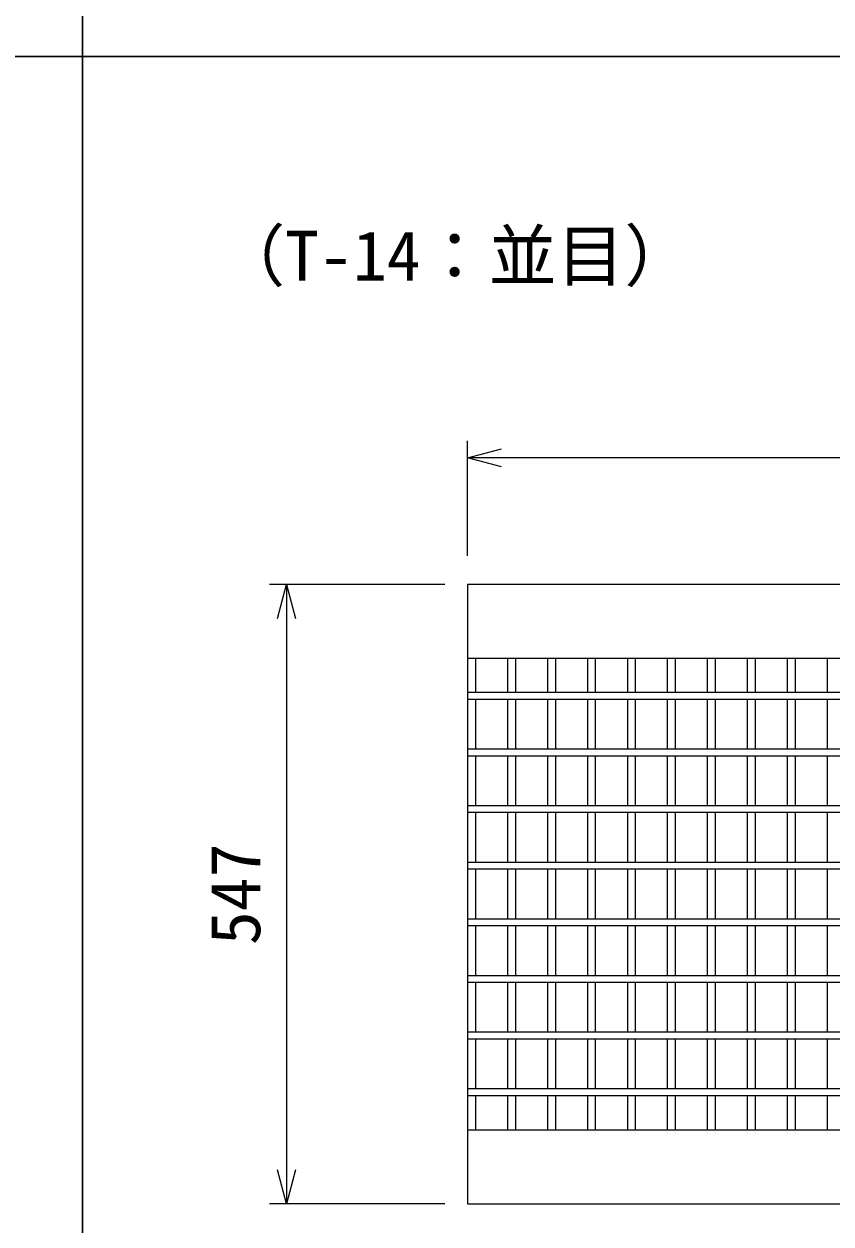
# Model space of a CAD drawing. Units: millimetres, scale not verified. Extents: x -25200 to 25200, y -8910 to 8910.
# Drawn here: x -9368 to -8655, y -2810 to -1750 of the extents above; entities that cross this region are included whole.
import ezdxf
from ezdxf.enums import TextEntityAlignment as Align

# ---------------------------------------------------------------- set-up
doc = ezdxf.new("R2010")
doc.units = ezdxf.units.MM
doc.header["$LTSCALE"] = 30
for name, color, linetype, lineweight in [('0-0_DIM', 7, 'Continuous', 25), ('0-2_HATCH', 6, 'Continuous', 25), ('0-6_TXT', 7, 'Continuous', 25)]:
    doc.layers.add(name, color=color, linetype=linetype, lineweight=lineweight)
doc.styles.add('ＭＳ ゴシック', font='')
doc.styles.get('ＭＳ ゴシック').set_extended_font_data('MS Gothic')

msp = doc.modelspace()

# ---------------------------------------------------------------- linework, layer by layer
at = {"layer": '0-0_DIM'}
for p, q in [((-8976.52, -2219.78), (-8976.52, -2118.19)), ((-7981.52, -2133.19), (-8976.52, -2133.19)), ((-8996.52, -2245.01), (-9151.52, -2245.01)), ((-9136.52, -2245.01), (-9136.52, -2792.01)), ((-8996.52, -2792.01), (-9151.52, -2792.01))]:
    msp.add_line(p, q, dxfattribs=at)
for points in [[(-8946.52, -2141.23), (-8976.52, -2133.19), (-8946.52, -2125.16)], [(-9144.56, -2275.01), (-9136.52, -2245.01), (-9128.48, -2275.01)], [(-9128.48, -2762.01), (-9136.52, -2792.01), (-9144.56, -2762.01)]]:
    msp.add_lwpolyline(points, dxfattribs=at)
at = {"layer": '0-2_HATCH'}
for p, q in [((-8976.52, -2310.01), (-7981.52, -2310.01)), ((-8969.52, -2310.01), (-8969.52, -2340.51)), ((-8941.23, -2310.01), (-8941.23, -2340.51)), ((-8934.23, -2310.01), (-8934.23, -2340.51)), ((-8905.95, -2310.01), (-8905.95, -2340.51)), ((-8898.95, -2310.01), (-8898.95, -2340.51)), ((-8870.66, -2310.01), (-8870.66, -2340.51)), ((-8863.66, -2310.01), (-8863.66, -2340.51)), ((-8835.38, -2310.01), (-8835.38, -2340.51)), ((-8828.38, -2310.01), (-8828.38, -2340.51)), ((-8800.09, -2310.01), (-8800.09, -2340.51)), ((-8793.09, -2310.01), (-8793.09, -2340.51)), ((-8764.81, -2310.01), (-8764.81, -2340.51)), ((-8757.81, -2310.01), (-8757.81, -2340.51)), ((-8729.52, -2310.01), (-8729.52, -2340.51)), ((-8722.52, -2310.01), (-8722.52, -2340.51)), ((-8694.23, -2310.01), (-8694.23, -2340.51)), ((-8687.23, -2310.01), (-8687.23, -2340.51)), ((-8658.95, -2310.01), (-8658.95, -2340.51)), ((-7981.52, -2340.51), (-8976.52, -2340.51)), ((-7981.52, -2346.51), (-8976.52, -2346.51)), ((-8969.52, -2346.51), (-8969.52, -2390.51)), ((-8941.23, -2346.51), (-8941.23, -2390.51)), ((-8934.23, -2346.51), (-8934.23, -2390.51)), ((-8905.95, -2346.51), (-8905.95, -2390.51)), ((-8898.95, -2346.51), (-8898.95, -2390.51)), ((-8870.66, -2346.51), (-8870.66, -2390.51)), ((-8863.66, -2346.51), (-8863.66, -2390.51)), ((-8835.38, -2346.51), (-8835.38, -2390.51)), ((-8828.38, -2346.51), (-8828.38, -2390.51)), ((-8800.09, -2346.51), (-8800.09, -2390.51)), ((-8793.09, -2346.51), (-8793.09, -2390.51)), ((-8764.81, -2346.51), (-8764.81, -2390.51)), ((-8757.81, -2346.51), (-8757.81, -2390.51)), ((-8729.52, -2346.51), (-8729.52, -2390.51)), ((-8722.52, -2346.51), (-8722.52, -2390.51)), ((-8694.23, -2346.51), (-8694.23, -2390.51)), ((-8687.23, -2346.51), (-8687.23, -2390.51)), ((-8658.95, -2346.51), (-8658.95, -2390.51)), ((-7981.52, -2390.51), (-8976.52, -2390.51)), ((-7981.52, -2396.51), (-8976.52, -2396.51)), ((-8969.52, -2396.51), (-8969.52, -2440.51)), ((-8941.23, -2396.51), (-8941.23, -2440.51)), ((-8934.23, -2396.51), (-8934.23, -2440.51)), ((-8905.95, -2396.51), (-8905.95, -2440.51)), ((-8898.95, -2396.51), (-8898.95, -2440.51)), ((-8870.66, -2396.51), (-8870.66, -2440.51)), ((-8863.66, -2396.51), (-8863.66, -2440.51)), ((-8835.38, -2396.51), (-8835.38, -2440.51)), ((-8828.38, -2396.51), (-8828.38, -2440.51)), ((-8800.09, -2396.51), (-8800.09, -2440.51)), ((-8793.09, -2396.51), (-8793.09, -2440.51)), ((-8764.81, -2396.51), (-8764.81, -2440.51)), ((-8757.81, -2396.51), (-8757.81, -2440.51)), ((-8729.52, -2396.51), (-8729.52, -2440.51)), ((-8722.52, -2396.51), (-8722.52, -2440.51)), ((-8694.23, -2396.51), (-8694.23, -2440.51)), ((-8687.23, -2396.51), (-8687.23, -2440.51)), ((-8658.95, -2396.51), (-8658.95, -2440.51)), ((-7981.52, -2440.51), (-8976.52, -2440.51)), ((-7981.52, -2446.51), (-8976.52, -2446.51)), ((-8969.52, -2446.51), (-8969.52, -2490.51)), ((-8941.23, -2446.51), (-8941.23, -2490.51)), ((-8934.23, -2446.51), (-8934.23, -2490.51)), ((-8905.95, -2446.51), (-8905.95, -2490.51)), ((-8898.95, -2446.51), (-8898.95, -2490.51)), ((-8870.66, -2446.51), (-8870.66, -2490.51)), ((-8863.66, -2446.51), (-8863.66, -2490.51)), ((-8835.38, -2446.51), (-8835.38, -2490.51)), ((-8828.38, -2446.51), (-8828.38, -2490.51)), ((-8800.09, -2446.51), (-8800.09, -2490.51)), ((-8793.09, -2446.51), (-8793.09, -2490.51)), ((-8764.81, -2446.51), (-8764.81, -2490.51)), ((-8757.81, -2446.51), (-8757.81, -2490.51)), ((-8729.52, -2446.51), (-8729.52, -2490.51)), ((-8722.52, -2446.51), (-8722.52, -2490.51)), ((-8694.23, -2446.51), (-8694.23, -2490.51)), ((-8687.23, -2446.51), (-8687.23, -2490.51)), ((-8658.95, -2446.51), (-8658.95, -2490.51)), ((-7981.52, -2490.51), (-8976.52, -2490.51)), ((-7981.52, -2496.51), (-8976.52, -2496.51)), ((-8969.52, -2496.51), (-8969.52, -2540.51)), ((-8941.23, -2496.51), (-8941.23, -2540.51)), ((-8934.23, -2496.51), (-8934.23, -2540.51)), ((-8905.95, -2496.51), (-8905.95, -2540.51)), ((-8898.95, -2496.51), (-8898.95, -2540.51)), ((-8870.66, -2496.51), (-8870.66, -2540.51)), ((-8863.66, -2496.51), (-8863.66, -2540.51)), ((-8835.38, -2496.51), (-8835.38, -2540.51)), ((-8828.38, -2496.51), (-8828.38, -2540.51)), ((-8800.09, -2496.51), (-8800.09, -2540.51)), ((-8793.09, -2496.51), (-8793.09, -2540.51)), ((-8764.81, -2496.51), (-8764.81, -2540.51)), ((-8757.81, -2496.51), (-8757.81, -2540.51)), ((-8729.52, -2496.51), (-8729.52, -2540.51)), ((-8722.52, -2496.51), (-8722.52, -2540.51)), ((-8694.23, -2496.51), (-8694.23, -2540.51)), ((-8687.23, -2496.51), (-8687.23, -2540.51)), ((-8658.95, -2496.51), (-8658.95, -2540.51)), ((-7981.52, -2540.51), (-8976.52, -2540.51)), ((-7981.52, -2546.51), (-8976.52, -2546.51)), ((-8969.52, -2546.51), (-8969.52, -2590.51)), ((-8941.23, -2546.51), (-8941.23, -2590.51)), ((-8934.23, -2546.51), (-8934.23, -2590.51)), ((-8905.95, -2546.51), (-8905.95, -2590.51)), ((-8898.95, -2546.51), (-8898.95, -2590.51)), ((-8870.66, -2546.51), (-8870.66, -2590.51)), ((-8863.66, -2546.51), (-8863.66, -2590.51)), ((-8835.38, -2546.51), (-8835.38, -2590.51)), ((-8828.38, -2546.51), (-8828.38, -2590.51)), ((-8800.09, -2546.51), (-8800.09, -2590.51)), ((-8793.09, -2546.51), (-8793.09, -2590.51)), ((-8764.81, -2546.51), (-8764.81, -2590.51)), ((-8757.81, -2546.51), (-8757.81, -2590.51)), ((-8729.52, -2546.51), (-8729.52, -2590.51)), ((-8722.52, -2546.51), (-8722.52, -2590.51)), ((-8694.23, -2546.51), (-8694.23, -2590.51)), ((-8687.23, -2546.51), (-8687.23, -2590.51)), ((-8658.95, -2546.51), (-8658.95, -2590.51)), ((-7981.52, -2590.51), (-8976.52, -2590.51)), ((-7981.52, -2596.51), (-8976.52, -2596.51)), ((-8969.52, -2596.51), (-8969.52, -2640.51)), ((-8941.23, -2596.51), (-8941.23, -2640.51)), ((-8934.23, -2596.51), (-8934.23, -2640.51)), ((-8905.95, -2596.51), (-8905.95, -2640.51)), ((-8898.95, -2596.51), (-8898.95, -2640.51)), ((-8870.66, -2596.51), (-8870.66, -2640.51)), ((-8863.66, -2596.51), (-8863.66, -2640.51)), ((-8835.38, -2596.51), (-8835.38, -2640.51)), ((-8828.38, -2596.51), (-8828.38, -2640.51)), ((-8800.09, -2596.51), (-8800.09, -2640.51)), ((-8793.09, -2596.51), (-8793.09, -2640.51)), ((-8764.81, -2596.51), (-8764.81, -2640.51)), ((-8757.81, -2596.51), (-8757.81, -2640.51)), ((-8729.52, -2596.51), (-8729.52, -2640.51)), ((-8722.52, -2596.51), (-8722.52, -2640.51)), ((-8694.23, -2596.51), (-8694.23, -2640.51)), ((-8687.23, -2596.51), (-8687.23, -2640.51)), ((-8658.95, -2596.51), (-8658.95, -2640.51)), ((-7981.52, -2640.51), (-8976.52, -2640.51)), ((-7981.52, -2646.51), (-8976.52, -2646.51)), ((-8969.52, -2646.51), (-8969.52, -2690.51)), ((-8941.23, -2646.51), (-8941.23, -2690.51)), ((-8934.23, -2646.51), (-8934.23, -2690.51)), ((-8905.95, -2646.51), (-8905.95, -2690.51)), ((-8898.95, -2646.51), (-8898.95, -2690.51)), ((-8870.66, -2646.51), (-8870.66, -2690.51)), ((-8863.66, -2646.51), (-8863.66, -2690.51)), ((-8835.38, -2646.51), (-8835.38, -2690.51)), ((-8828.38, -2646.51), (-8828.38, -2690.51)), ((-8800.09, -2646.51), (-8800.09, -2690.51)), ((-8793.09, -2646.51), (-8793.09, -2690.51)), ((-8764.81, -2646.51), (-8764.81, -2690.51)), ((-8757.81, -2646.51), (-8757.81, -2690.51)), ((-8729.52, -2646.51), (-8729.52, -2690.51)), ((-8722.52, -2646.51), (-8722.52, -2690.51)), ((-8694.23, -2646.51), (-8694.23, -2690.51)), ((-8687.23, -2646.51), (-8687.23, -2690.51)), ((-8658.95, -2646.51), (-8658.95, -2690.51)), ((-7981.52, -2690.51), (-8976.52, -2690.51)), ((-7981.52, -2696.51), (-8976.52, -2696.51)), ((-8969.52, -2696.51), (-8969.52, -2727.01)), ((-8941.23, -2696.51), (-8941.23, -2727.01)), ((-8934.23, -2696.51), (-8934.23, -2727.01)), ((-8905.95, -2696.51), (-8905.95, -2727.01)), ((-8898.95, -2696.51), (-8898.95, -2727.01)), ((-8870.66, -2696.51), (-8870.66, -2727.01)), ((-8863.66, -2696.51), (-8863.66, -2727.01)), ((-8835.38, -2696.51), (-8835.38, -2727.01)), ((-8828.38, -2696.51), (-8828.38, -2727.01)), ((-8800.09, -2696.51), (-8800.09, -2727.01)), ((-8793.09, -2696.51), (-8793.09, -2727.01)), ((-8764.81, -2696.51), (-8764.81, -2727.01)), ((-8757.81, -2696.51), (-8757.81, -2727.01)), ((-8729.52, -2696.51), (-8729.52, -2727.01)), ((-8722.52, -2696.51), (-8722.52, -2727.01)), ((-8694.23, -2696.51), (-8694.23, -2727.01)), ((-8687.23, -2696.51), (-8687.23, -2727.01)), ((-8658.95, -2696.51), (-8658.95, -2727.01)), ((-7981.52, -2727.01), (-8976.52, -2727.01))]:
    msp.add_line(p, q, dxfattribs=at)
msp.add_lwpolyline([(-8976.52, -2245.01), (-8976.52, -2792.01), (-7981.52, -2792.01), (-7981.52, -2245.01)], close=True, dxfattribs=at)
at = {"layer": '0-6_TXT'}
for points in [[(-13516.68, -1778.68), (-9316.68, -1778.68), (-9316.68, -1618.68), (-13516.68, -1618.68)], [(-9316.68, -1778.68), (-5116.68, -1778.68), (-5116.68, -1618.68), (-9316.68, -1618.68)], [(-11416.68, -7188.51), (-9316.68, -7188.51), (-9316.68, -1778.68), (-11416.68, -1778.68)], [(-9316.68, -7188.51), (-7216.68, -7188.51), (-7216.68, -1778.68), (-9316.68, -1778.68)]]:
    msp.add_lwpolyline(points, close=True, dxfattribs=at)

# ---------------------------------------------------------------- texts
at = {"layer": '0-0_DIM', "style": 'ＭＳ ゴシック'}
msp.add_text('（T-14：並目）', height=43.99, dxfattribs=at).set_placement((-9197.66, -1989.82), align=Align.BOTTOM_LEFT)
msp.add_text('547', height=43.99, rotation=90, dxfattribs=at).set_placement((-9146.52, -2563.51), align=Align.BOTTOM_LEFT)

doc.saveas('drawing.dxf')
